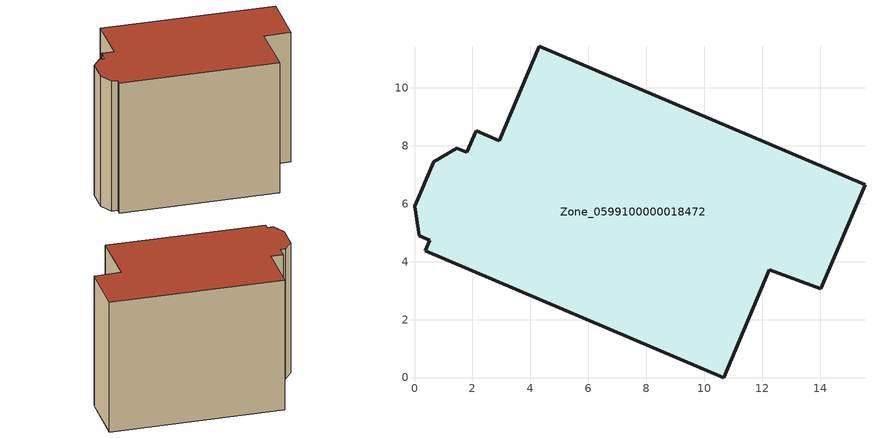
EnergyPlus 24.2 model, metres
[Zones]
Zone_0599100000018472
 floor ground (C_G): 12.25,3.72 10.67,0 0.37,4.38 0.52,4.74 0.16,4.89 0,5.91 0.66,7.45 1.45,7.92 1.81,7.77 2.13,8.51 2.92,8.17 4.31,11.43 15.55,6.66 14.02,3.06 z0
 wall outside (C_F): 15.55,6.66 4.31,11.43 2.92,8.17 2.13,8.51 1.81,7.77 1.45,7.92 0.66,7.45 0,5.91 0.16,4.89 0.52,4.74 0.37,4.38 10.67,0 12.25,3.72 14.02,3.06 15.55,6.66 z0:9.86
 roof outside (C_R): 12.25,3.72 14.02,3.06 15.55,6.66 4.31,11.43 2.92,8.17 2.13,8.51 1.81,7.77 1.45,7.92 0.66,7.45 0,5.91 0.16,4.89 0.52,4.74 0.37,4.38 10.67,0 z9.86
[BUILDING]
Pand.0599100000018472: North Axis=0; Terrain=City; Loads Convergence Tolerance Value=0.04; Temperature Convergence Tolerance Value=0.4; Solar Distribution=FullExterior; Maximum Number of Warmup Days=25; Minimum Number of Warmup Days=1
[Site:Location]
Rotterdam.The.Hague.AP_ZH_NLD Design_Conditions: Latitude=51.96; Longitude=4.45; Time Zone=1; Elevation=-4.5
[SITE:GROUNDTEMPERATURE:BUILDINGSURFACE]
18, 18, 18, 18, 18, 18, 18, 18, 18, 18, 18, 18
[MATERIAL] Thermal Absorptance=0.9; Solar Absorptance=0.7; Visible Absorptance=0.7
Name | Roughness | Thickness | Conductivity | Density | Specific Heat
G.TC.1946 | MediumSmooth | 0.15 | 1 | 540 | 1210
F.TC.1946 | Rough | 0.3 | 0.857143 | 1920 | 840
R.TC.1946 | MediumRough | 0.2 | 0.909091 | 1500 | 1000
[CONSTRUCTION]
C_G: G.TC.1946
C_F: F.TC.1946
C_R: R.TC.1946
[ZONE]
Zone_0599100000018472: Type=1; Multiplier=1; Ceiling Height=Autocalculate; Volume=Autocalculate; Floor Area=autocalculate; Part of Total Floor Area=Yes
[ZONEINFILTRATION:DESIGNFLOWRATE]
Infil_Zone_0599100000018472: Zone or ZoneList or Space or SpaceList=Zone_0599100000018472; Schedule=AlwaysOn; Design Flow Rate Calculation Method=Flow/Area; Flow Rate per Floor Area=0.003; Constant Term Coefficient=1; Temperature Term Coefficient=0; Velocity Term Coefficient=0; Velocity Squared Term Coefficient=0
[HVACTEMPLATE:ZONE:IDEALLOADSAIRSYSTEM]
Zone_0599100000018472: Maximum Heating Supply Air Temperature=50; Minimum Cooling Supply Air Temperature=13; Maximum Heating Supply Air Humidity Ratio=0.0156; Minimum Cooling Supply Air Humidity Ratio=0.0077; Heating Limit=NoLimit; Cooling Limit=NoLimit; Dehumidification Control Type=ConstantSensibleHeatRatio; Cooling Sensible Heat Ratio=0.7; Dehumidification Setpoint=60; Humidification Control Type=None; Humidification Setpoint=30; Outdoor Air Method=None; Outdoor Air Flow Rate per Person=0.00944; Outdoor Air Flow Rate per Zone Floor Area=0; Outdoor Air Flow Rate per Zone=0; Demand Controlled Ventilation Type=None; Outdoor Air Economizer Type=NoEconomizer; Heat Recovery Type=None; Sensible Heat Recovery Effectiveness=0.7; Latent Heat Recovery Effectiveness=0.65
[ZONECONTROL:THERMOSTAT]
ThermostatControl_Zone_0599100000018472: Zone or ZoneList=Zone_0599100000018472; Control Type Schedule=DualSetpointControlType; Control 1=Thermostat_Zone_0599100000018472; Temperature Difference Between Cutout And Setpoint=0
[THERMOSTATSETPOINT:DUALSETPOINT]
Thermostat_Zone_0599100000018472: Heating Setpoint Temperature Schedule=HeatingSetpoint_Zone_0599100000018472; Cooling Setpoint Temperature Schedule=CoolingSetpoint_Zone_0599100000018472
[SCHEDULE:COMPACT]
HeatingSetpoint_Zone_0599100000018472: Through: 12/31, For: AllDays, Until: 24:00, 21
CoolingSetpoint_Zone_0599100000018472: Through: 12/31, For: AllDays, Until: 24:00, 24
DualSetpointControlType: Through: 12/31, For: AllDays, Until: 24:00, 4
AlwaysOn: Through: 12/31, For: AllDays, Until: 24:00, 1
